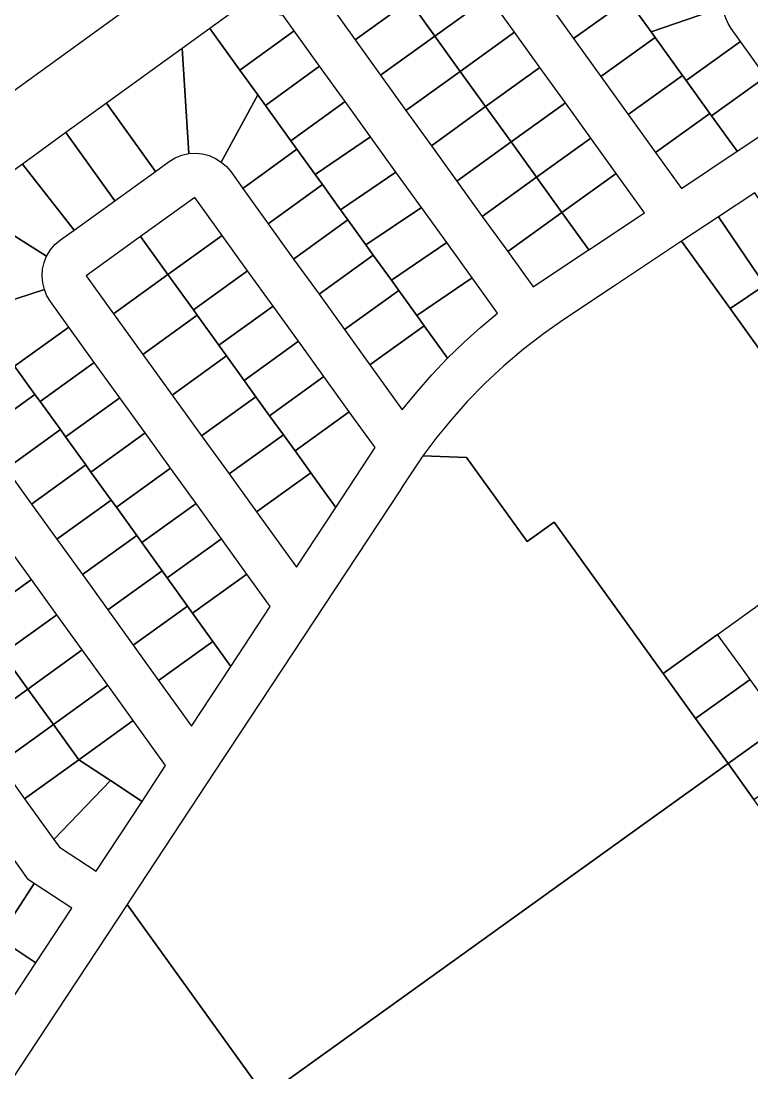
# Model space of a CAD drawing. Header units: metres. Extents: x 1641456 to 1644813, y 5693985 to 5698324.
# Drawn here: x 1644163 to 1644495.6, y 5694951.4 to 5695430 of the extents above; entities that cross this region are included whole.
import ezdxf

# ---------------------------------------------------------------- set-up
doc = ezdxf.new("R2010")
doc.units = ezdxf.units.M

msp = doc.modelspace()

# ---------------------------------------------------------------- linework, layer by layer
for points in [[(1643029.38, 5694582.33), (1643228.55, 5694725.56), (1643336.18, 5694802.96), (1643389.38, 5694841.22), (1643380.63, 5694853.38), (1643291.2, 5694977.75), (1643404.73, 5695059.4), (1643491.91, 5694938.17), (1643500.97, 5694925.59), (1643500.97, 5694925.59), (1643517.62, 5694937.55), (1643593.8, 5694988.05), (1643662.2, 5695037.1), (1643827.02, 5695155.31), (1643825.24, 5695157.78), (1643907.79, 5695216.98), (1643910.57, 5695218.98), (1643928.1, 5695238.43), (1643937.97, 5695245.56), (1643961.98, 5695256), (1644153.25, 5695393.71), (1644482.21, 5695631.95)], [(1643029.38, 5694582.33), (1643228.55, 5694725.56), (1643336.18, 5694802.96), (1643389.38, 5694841.22), (1643380.63, 5694853.38), (1643291.2, 5694977.75), (1643404.73, 5695059.4), (1643491.91, 5694938.17), (1643500.97, 5694925.59), (1643500.97, 5694925.59), (1643517.62, 5694937.55), (1643593.8, 5694988.05), (1643662.2, 5695037.1), (1643827.02, 5695155.31), (1643825.24, 5695157.78), (1643907.79, 5695216.98), (1643910.57, 5695218.98), (1643928.1, 5695238.43), (1643937.97, 5695245.56), (1643961.98, 5695256), (1644153.25, 5695393.71), (1644482.21, 5695631.95)], [(1643029.38, 5694582.33), (1643228.55, 5694725.56), (1643336.18, 5694802.96), (1643389.38, 5694841.22), (1643380.63, 5694853.38), (1643291.2, 5694977.75), (1643404.73, 5695059.4), (1643491.91, 5694938.17), (1643500.97, 5694925.59), (1643500.97, 5694925.59), (1643517.62, 5694937.55), (1643593.8, 5694988.05), (1643662.2, 5695037.1), (1643827.02, 5695155.31), (1643825.24, 5695157.78), (1643907.79, 5695216.98), (1643910.57, 5695218.98), (1643928.1, 5695238.43), (1643937.97, 5695245.56), (1643961.98, 5695256), (1644153.25, 5695393.71), (1644482.21, 5695631.95)], [(1643029.38, 5694582.33), (1643228.55, 5694725.56), (1643336.18, 5694802.96), (1643389.38, 5694841.22), (1643380.63, 5694853.38), (1643291.2, 5694977.75), (1643404.73, 5695059.4), (1643491.91, 5694938.17), (1643500.97, 5694925.59), (1643500.97, 5694925.59), (1643517.62, 5694937.55), (1643593.8, 5694988.05), (1643662.2, 5695037.1), (1643827.02, 5695155.31), (1643825.24, 5695157.78), (1643907.79, 5695216.98), (1643910.57, 5695218.98), (1643928.1, 5695238.43), (1643937.97, 5695245.56), (1643961.98, 5695256), (1644153.25, 5695393.71), (1644482.21, 5695631.95)], [(1643029.38, 5694582.33), (1643228.55, 5694725.56), (1643336.18, 5694802.96), (1643389.38, 5694841.22), (1643380.63, 5694853.38), (1643291.2, 5694977.75), (1643404.73, 5695059.4), (1643491.91, 5694938.17), (1643500.97, 5694925.59), (1643500.97, 5694925.59), (1643517.62, 5694937.55), (1643593.8, 5694988.05), (1643662.2, 5695037.1), (1643827.02, 5695155.31), (1643825.24, 5695157.78), (1643907.79, 5695216.98), (1643910.57, 5695218.98), (1643928.1, 5695238.43), (1643937.97, 5695245.56), (1643961.98, 5695256), (1644153.25, 5695393.71), (1644482.21, 5695631.95)], [(1643029.38, 5694582.33), (1643228.55, 5694725.56), (1643336.18, 5694802.96), (1643389.38, 5694841.22), (1643380.63, 5694853.38), (1643291.2, 5694977.75), (1643404.73, 5695059.4), (1643491.91, 5694938.17), (1643500.97, 5694925.59), (1643500.97, 5694925.59), (1643517.62, 5694937.55), (1643593.8, 5694988.05), (1643662.2, 5695037.1), (1643827.02, 5695155.31), (1643825.24, 5695157.78), (1643907.79, 5695216.98), (1643910.57, 5695218.98), (1643928.1, 5695238.43), (1643937.97, 5695245.56), (1643961.98, 5695256), (1644153.25, 5695393.71), (1644482.21, 5695631.95)], [(1643029.38, 5694582.33), (1643228.55, 5694725.56), (1643336.18, 5694802.96), (1643389.38, 5694841.22), (1643380.63, 5694853.38), (1643291.2, 5694977.75), (1643404.73, 5695059.4), (1643491.91, 5694938.17), (1643500.97, 5694925.59), (1643500.97, 5694925.59), (1643517.62, 5694937.55), (1643593.8, 5694988.05), (1643662.2, 5695037.1), (1643827.02, 5695155.31), (1643825.24, 5695157.78), (1643907.79, 5695216.98), (1643910.57, 5695218.98), (1643928.1, 5695238.43), (1643937.97, 5695245.56), (1643961.98, 5695256), (1644153.25, 5695393.71), (1644482.21, 5695631.95)], [(1643029.38, 5694582.33), (1643228.55, 5694725.56), (1643336.18, 5694802.96), (1643389.38, 5694841.22), (1643380.63, 5694853.38), (1643291.2, 5694977.75), (1643404.73, 5695059.4), (1643491.91, 5694938.17), (1643500.97, 5694925.59), (1643500.97, 5694925.59), (1643517.62, 5694937.55), (1643593.8, 5694988.05), (1643662.2, 5695037.1), (1643827.02, 5695155.31), (1643825.24, 5695157.78), (1643907.79, 5695216.98), (1643910.57, 5695218.98), (1643928.1, 5695238.43), (1643937.97, 5695245.56), (1643961.98, 5695256), (1644153.25, 5695393.71), (1644482.21, 5695631.95)], [(1643029.38, 5694582.33), (1643228.55, 5694725.56), (1643336.18, 5694802.96), (1643389.38, 5694841.22), (1643380.63, 5694853.38), (1643291.2, 5694977.75), (1643404.73, 5695059.4), (1643491.91, 5694938.17), (1643500.97, 5694925.59), (1643500.97, 5694925.59), (1643517.62, 5694937.55), (1643593.8, 5694988.05), (1643662.2, 5695037.1), (1643827.02, 5695155.31), (1643825.24, 5695157.78), (1643907.79, 5695216.98), (1643910.57, 5695218.98), (1643928.1, 5695238.43), (1643937.97, 5695245.56), (1643961.98, 5695256), (1644153.25, 5695393.71), (1644482.21, 5695631.95)], [(1643029.38, 5694582.33), (1643228.55, 5694725.56), (1643336.18, 5694802.96), (1643389.38, 5694841.22), (1643380.63, 5694853.38), (1643291.2, 5694977.75), (1643404.73, 5695059.4), (1643491.91, 5694938.17), (1643500.97, 5694925.59), (1643500.97, 5694925.59), (1643517.62, 5694937.55), (1643593.8, 5694988.05), (1643662.2, 5695037.1), (1643827.02, 5695155.31), (1643825.24, 5695157.78), (1643907.79, 5695216.98), (1643910.57, 5695218.98), (1643928.1, 5695238.43), (1643937.97, 5695245.56), (1643961.98, 5695256), (1644153.25, 5695393.71), (1644482.21, 5695631.95)], [(1643029.38, 5694582.33), (1643228.55, 5694725.56), (1643336.18, 5694802.96), (1643389.38, 5694841.22), (1643380.63, 5694853.38), (1643291.2, 5694977.75), (1643404.73, 5695059.4), (1643491.91, 5694938.17), (1643500.97, 5694925.59), (1643500.97, 5694925.59), (1643517.62, 5694937.55), (1643593.8, 5694988.05), (1643662.2, 5695037.1), (1643827.02, 5695155.31), (1643825.24, 5695157.78), (1643907.79, 5695216.98), (1643910.57, 5695218.98), (1643928.1, 5695238.43), (1643937.97, 5695245.56), (1643961.98, 5695256), (1644153.25, 5695393.71), (1644482.21, 5695631.95)], [(1643029.38, 5694582.33), (1643228.55, 5694725.56), (1643336.18, 5694802.96), (1643389.38, 5694841.22), (1643380.63, 5694853.38), (1643291.2, 5694977.75), (1643404.73, 5695059.4), (1643491.91, 5694938.17), (1643500.97, 5694925.59), (1643500.97, 5694925.59), (1643517.62, 5694937.55), (1643593.8, 5694988.05), (1643662.2, 5695037.1), (1643827.02, 5695155.31), (1643825.24, 5695157.78), (1643907.79, 5695216.98), (1643910.57, 5695218.98), (1643928.1, 5695238.43), (1643937.97, 5695245.56), (1643961.98, 5695256), (1644153.25, 5695393.71), (1644482.21, 5695631.95)], [(1643029.38, 5694582.33), (1643228.55, 5694725.56), (1643336.18, 5694802.96), (1643389.38, 5694841.22), (1643380.63, 5694853.38), (1643291.2, 5694977.75), (1643404.73, 5695059.4), (1643491.91, 5694938.17), (1643500.97, 5694925.59), (1643500.97, 5694925.59), (1643517.62, 5694937.55), (1643593.8, 5694988.05), (1643662.2, 5695037.1), (1643827.02, 5695155.31), (1643825.24, 5695157.78), (1643907.79, 5695216.98), (1643910.57, 5695218.98), (1643928.1, 5695238.43), (1643937.97, 5695245.56), (1643961.98, 5695256), (1644153.25, 5695393.71), (1644482.21, 5695631.95)], [(1643029.38, 5694582.33), (1643228.55, 5694725.56), (1643336.18, 5694802.96), (1643389.38, 5694841.22), (1643380.63, 5694853.38), (1643291.2, 5694977.75), (1643404.73, 5695059.4), (1643491.91, 5694938.17), (1643500.97, 5694925.59), (1643500.97, 5694925.59), (1643517.62, 5694937.55), (1643593.8, 5694988.05), (1643662.2, 5695037.1), (1643827.02, 5695155.31), (1643825.24, 5695157.78), (1643907.79, 5695216.98), (1643910.57, 5695218.98), (1643928.1, 5695238.43), (1643937.97, 5695245.56), (1643961.98, 5695256), (1644153.25, 5695393.71), (1644482.21, 5695631.95)], [(1643029.38, 5694582.33), (1643228.55, 5694725.56), (1643336.18, 5694802.96), (1643389.38, 5694841.22), (1643380.63, 5694853.38), (1643291.2, 5694977.75), (1643404.73, 5695059.4), (1643491.91, 5694938.17), (1643500.97, 5694925.59), (1643500.97, 5694925.59), (1643517.62, 5694937.55), (1643593.8, 5694988.05), (1643662.2, 5695037.1), (1643827.02, 5695155.31), (1643825.24, 5695157.78), (1643907.79, 5695216.98), (1643910.57, 5695218.98), (1643928.1, 5695238.43), (1643937.97, 5695245.56), (1643961.98, 5695256), (1644153.25, 5695393.71), (1644482.21, 5695631.95)], [(1643029.38, 5694582.33), (1643228.55, 5694725.56), (1643336.18, 5694802.96), (1643389.38, 5694841.22), (1643380.63, 5694853.38), (1643291.2, 5694977.75), (1643404.73, 5695059.4), (1643491.91, 5694938.17), (1643500.97, 5694925.59), (1643500.97, 5694925.59), (1643517.62, 5694937.55), (1643593.8, 5694988.05), (1643662.2, 5695037.1), (1643827.02, 5695155.31), (1643825.24, 5695157.78), (1643907.79, 5695216.98), (1643910.57, 5695218.98), (1643928.1, 5695238.43), (1643937.97, 5695245.56), (1643961.98, 5695256), (1644153.25, 5695393.71), (1644482.21, 5695631.95)], [(1643029.38, 5694582.33), (1643228.55, 5694725.56), (1643336.18, 5694802.96), (1643389.38, 5694841.22), (1643380.63, 5694853.38), (1643291.2, 5694977.75), (1643404.73, 5695059.4), (1643491.91, 5694938.17), (1643500.97, 5694925.59), (1643500.97, 5694925.59), (1643517.62, 5694937.55), (1643593.8, 5694988.05), (1643662.2, 5695037.1), (1643827.02, 5695155.31), (1643825.24, 5695157.78), (1643907.79, 5695216.98), (1643910.57, 5695218.98), (1643928.1, 5695238.43), (1643937.97, 5695245.56), (1643961.98, 5695256), (1644153.25, 5695393.71), (1644482.21, 5695631.95)], [(1643029.38, 5694582.33), (1643228.55, 5694725.56), (1643336.18, 5694802.96), (1643389.38, 5694841.22), (1643380.63, 5694853.38), (1643291.2, 5694977.75), (1643404.73, 5695059.4), (1643491.91, 5694938.17), (1643500.97, 5694925.59), (1643500.97, 5694925.59), (1643517.62, 5694937.55), (1643593.8, 5694988.05), (1643662.2, 5695037.1), (1643827.02, 5695155.31), (1643825.24, 5695157.78), (1643907.79, 5695216.98), (1643910.57, 5695218.98), (1643928.1, 5695238.43), (1643937.97, 5695245.56), (1643961.98, 5695256), (1644153.25, 5695393.71), (1644482.21, 5695631.95)], [(1643029.38, 5694582.33), (1643228.55, 5694725.56), (1643336.18, 5694802.96), (1643389.38, 5694841.22), (1643380.63, 5694853.38), (1643291.2, 5694977.75), (1643404.73, 5695059.4), (1643491.91, 5694938.17), (1643500.97, 5694925.59), (1643500.97, 5694925.59), (1643517.62, 5694937.55), (1643593.8, 5694988.05), (1643662.2, 5695037.1), (1643827.02, 5695155.31), (1643825.24, 5695157.78), (1643907.79, 5695216.98), (1643910.57, 5695218.98), (1643928.1, 5695238.43), (1643937.97, 5695245.56), (1643961.98, 5695256), (1644153.25, 5695393.71), (1644482.21, 5695631.95)], [(1643029.38, 5694582.33), (1643228.55, 5694725.56), (1643336.18, 5694802.96), (1643389.38, 5694841.22), (1643380.63, 5694853.38), (1643291.2, 5694977.75), (1643404.73, 5695059.4), (1643491.91, 5694938.17), (1643500.97, 5694925.59), (1643500.97, 5694925.59), (1643517.62, 5694937.55), (1643593.8, 5694988.05), (1643662.2, 5695037.1), (1643827.02, 5695155.31), (1643825.24, 5695157.78), (1643907.79, 5695216.98), (1643910.57, 5695218.98), (1643928.1, 5695238.43), (1643937.97, 5695245.56), (1643961.98, 5695256), (1644153.25, 5695393.71), (1644482.21, 5695631.95)], [(1643029.38, 5694582.33), (1643228.55, 5694725.56), (1643336.18, 5694802.96), (1643389.38, 5694841.22), (1643380.63, 5694853.38), (1643291.2, 5694977.75), (1643404.73, 5695059.4), (1643491.91, 5694938.17), (1643500.97, 5694925.59), (1643500.97, 5694925.59), (1643517.62, 5694937.55), (1643593.8, 5694988.05), (1643662.2, 5695037.1), (1643827.02, 5695155.31), (1643825.24, 5695157.78), (1643907.79, 5695216.98), (1643910.57, 5695218.98), (1643928.1, 5695238.43), (1643937.97, 5695245.56), (1643961.98, 5695256), (1644153.25, 5695393.71), (1644482.21, 5695631.95)], [(1643029.38, 5694582.33), (1643228.55, 5694725.56), (1643336.18, 5694802.96), (1643389.38, 5694841.22), (1643380.63, 5694853.38), (1643291.2, 5694977.75), (1643404.73, 5695059.4), (1643491.91, 5694938.17), (1643500.97, 5694925.59), (1643500.97, 5694925.59), (1643517.62, 5694937.55), (1643593.8, 5694988.05), (1643662.2, 5695037.1), (1643827.02, 5695155.31), (1643825.24, 5695157.78), (1643907.79, 5695216.98), (1643910.57, 5695218.98), (1643928.1, 5695238.43), (1643937.97, 5695245.56), (1643961.98, 5695256), (1644153.25, 5695393.71), (1644482.21, 5695631.95)], [(1643029.38, 5694582.33), (1643228.55, 5694725.56), (1643336.18, 5694802.96), (1643389.38, 5694841.22), (1643380.63, 5694853.38), (1643291.2, 5694977.75), (1643404.73, 5695059.4), (1643491.91, 5694938.17), (1643500.97, 5694925.59), (1643500.97, 5694925.59), (1643517.62, 5694937.55), (1643593.8, 5694988.05), (1643662.2, 5695037.1), (1643827.02, 5695155.31), (1643825.24, 5695157.78), (1643907.79, 5695216.98), (1643910.57, 5695218.98), (1643928.1, 5695238.43), (1643937.97, 5695245.56), (1643961.98, 5695256), (1644153.25, 5695393.71), (1644482.21, 5695631.95)], [(1643029.38, 5694582.33), (1643228.55, 5694725.56), (1643336.18, 5694802.96), (1643389.38, 5694841.22), (1643380.63, 5694853.38), (1643291.2, 5694977.75), (1643404.73, 5695059.4), (1643491.91, 5694938.17), (1643500.97, 5694925.59), (1643500.97, 5694925.59), (1643517.62, 5694937.55), (1643593.8, 5694988.05), (1643662.2, 5695037.1), (1643827.02, 5695155.31), (1643825.24, 5695157.78), (1643907.79, 5695216.98), (1643910.57, 5695218.98), (1643928.1, 5695238.43), (1643937.97, 5695245.56), (1643961.98, 5695256), (1644153.25, 5695393.71), (1644482.21, 5695631.95)], [(1643029.38, 5694582.33), (1643228.55, 5694725.56), (1643336.18, 5694802.96), (1643389.38, 5694841.22), (1643380.63, 5694853.38), (1643291.2, 5694977.75), (1643404.73, 5695059.4), (1643491.91, 5694938.17), (1643500.97, 5694925.59), (1643500.97, 5694925.59), (1643517.62, 5694937.55), (1643593.8, 5694988.05), (1643662.2, 5695037.1), (1643827.02, 5695155.31), (1643825.24, 5695157.78), (1643907.79, 5695216.98), (1643910.57, 5695218.98), (1643928.1, 5695238.43), (1643937.97, 5695245.56), (1643961.98, 5695256), (1644153.25, 5695393.71), (1644482.21, 5695631.95)], [(1643029.38, 5694582.33), (1643228.55, 5694725.56), (1643336.18, 5694802.96), (1643389.38, 5694841.22), (1643380.63, 5694853.38), (1643291.2, 5694977.75), (1643404.73, 5695059.4), (1643491.91, 5694938.17), (1643500.97, 5694925.59), (1643500.97, 5694925.59), (1643517.62, 5694937.55), (1643593.8, 5694988.05), (1643662.2, 5695037.1), (1643827.02, 5695155.31), (1643825.24, 5695157.78), (1643907.79, 5695216.98), (1643910.57, 5695218.98), (1643928.1, 5695238.43), (1643937.97, 5695245.56), (1643961.98, 5695256), (1644153.25, 5695393.71), (1644482.21, 5695631.95)], [(1643029.38, 5694582.33), (1643228.55, 5694725.56), (1643336.18, 5694802.96), (1643389.38, 5694841.22), (1643380.63, 5694853.38), (1643291.2, 5694977.75), (1643404.73, 5695059.4), (1643491.91, 5694938.17), (1643500.97, 5694925.59), (1643500.97, 5694925.59), (1643517.62, 5694937.55), (1643593.8, 5694988.05), (1643662.2, 5695037.1), (1643827.02, 5695155.31), (1643825.24, 5695157.78), (1643907.79, 5695216.98), (1643910.57, 5695218.98), (1643928.1, 5695238.43), (1643937.97, 5695245.56), (1643961.98, 5695256), (1644153.25, 5695393.71), (1644482.21, 5695631.95)], [(1643029.38, 5694582.33), (1643228.55, 5694725.56), (1643336.18, 5694802.96), (1643389.38, 5694841.22), (1643380.63, 5694853.38), (1643291.2, 5694977.75), (1643404.73, 5695059.4), (1643491.91, 5694938.17), (1643500.97, 5694925.59), (1643500.97, 5694925.59), (1643517.62, 5694937.55), (1643593.8, 5694988.05), (1643662.2, 5695037.1), (1643827.02, 5695155.31), (1643825.24, 5695157.78), (1643907.79, 5695216.98), (1643910.57, 5695218.98), (1643928.1, 5695238.43), (1643937.97, 5695245.56), (1643961.98, 5695256), (1644153.25, 5695393.71), (1644482.21, 5695631.95)], [(1643029.38, 5694582.33), (1643228.55, 5694725.56), (1643336.18, 5694802.96), (1643389.38, 5694841.22), (1643380.63, 5694853.38), (1643291.2, 5694977.75), (1643404.73, 5695059.4), (1643491.91, 5694938.17), (1643500.97, 5694925.59), (1643500.97, 5694925.59), (1643517.62, 5694937.55), (1643593.8, 5694988.05), (1643662.2, 5695037.1), (1643827.02, 5695155.31), (1643825.24, 5695157.78), (1643907.79, 5695216.98), (1643910.57, 5695218.98), (1643928.1, 5695238.43), (1643937.97, 5695245.56), (1643961.98, 5695256), (1644153.25, 5695393.71), (1644482.21, 5695631.95)], [(1643029.38, 5694582.33), (1643228.55, 5694725.56), (1643336.18, 5694802.96), (1643389.38, 5694841.22), (1643380.63, 5694853.38), (1643291.2, 5694977.75), (1643404.73, 5695059.4), (1643491.91, 5694938.17), (1643500.97, 5694925.59), (1643500.97, 5694925.59), (1643517.62, 5694937.55), (1643593.8, 5694988.05), (1643662.2, 5695037.1), (1643827.02, 5695155.31), (1643825.24, 5695157.78), (1643907.79, 5695216.98), (1643910.57, 5695218.98), (1643928.1, 5695238.43), (1643937.97, 5695245.56), (1643961.98, 5695256), (1644153.25, 5695393.71), (1644482.21, 5695631.95)], [(1643029.38, 5694582.33), (1643228.55, 5694725.56), (1643336.18, 5694802.96), (1643389.38, 5694841.22), (1643380.63, 5694853.38), (1643291.2, 5694977.75), (1643404.73, 5695059.4), (1643491.91, 5694938.17), (1643500.97, 5694925.59), (1643500.97, 5694925.59), (1643517.62, 5694937.55), (1643593.8, 5694988.05), (1643662.2, 5695037.1), (1643827.02, 5695155.31), (1643825.24, 5695157.78), (1643907.79, 5695216.98), (1643910.57, 5695218.98), (1643928.1, 5695238.43), (1643937.97, 5695245.56), (1643961.98, 5695256), (1644153.25, 5695393.71), (1644482.21, 5695631.95)], [(1643029.38, 5694582.33), (1643228.55, 5694725.56), (1643336.18, 5694802.96), (1643389.38, 5694841.22), (1643380.63, 5694853.38), (1643291.2, 5694977.75), (1643404.73, 5695059.4), (1643491.91, 5694938.17), (1643500.97, 5694925.59), (1643500.97, 5694925.59), (1643517.62, 5694937.55), (1643593.8, 5694988.05), (1643662.2, 5695037.1), (1643827.02, 5695155.31), (1643825.24, 5695157.78), (1643907.79, 5695216.98), (1643910.57, 5695218.98), (1643928.1, 5695238.43), (1643937.97, 5695245.56), (1643961.98, 5695256), (1644153.25, 5695393.71), (1644482.21, 5695631.95)], [(1643029.38, 5694582.33), (1643228.55, 5694725.56), (1643336.18, 5694802.96), (1643389.38, 5694841.22), (1643380.63, 5694853.38), (1643291.2, 5694977.75), (1643404.73, 5695059.4), (1643491.91, 5694938.17), (1643500.97, 5694925.59), (1643500.97, 5694925.59), (1643517.62, 5694937.55), (1643593.8, 5694988.05), (1643662.2, 5695037.1), (1643827.02, 5695155.31), (1643825.24, 5695157.78), (1643907.79, 5695216.98), (1643910.57, 5695218.98), (1643928.1, 5695238.43), (1643937.97, 5695245.56), (1643961.98, 5695256), (1644153.25, 5695393.71), (1644482.21, 5695631.95)], [(1643029.38, 5694582.33), (1643228.55, 5694725.56), (1643336.18, 5694802.96), (1643389.38, 5694841.22), (1643380.63, 5694853.38), (1643291.2, 5694977.75), (1643404.73, 5695059.4), (1643491.91, 5694938.17), (1643500.97, 5694925.59), (1643500.97, 5694925.59), (1643517.62, 5694937.55), (1643593.8, 5694988.05), (1643662.2, 5695037.1), (1643827.02, 5695155.31), (1643825.24, 5695157.78), (1643907.79, 5695216.98), (1643910.57, 5695218.98), (1643928.1, 5695238.43), (1643937.97, 5695245.56), (1643961.98, 5695256), (1644153.25, 5695393.71), (1644482.21, 5695631.95)], [(1643029.38, 5694582.33), (1643228.55, 5694725.56), (1643336.18, 5694802.96), (1643389.38, 5694841.22), (1643380.63, 5694853.38), (1643291.2, 5694977.75), (1643404.73, 5695059.4), (1643491.91, 5694938.17), (1643500.97, 5694925.59), (1643500.97, 5694925.59), (1643517.62, 5694937.55), (1643593.8, 5694988.05), (1643662.2, 5695037.1), (1643827.02, 5695155.31), (1643825.24, 5695157.78), (1643907.79, 5695216.98), (1643910.57, 5695218.98), (1643928.1, 5695238.43), (1643937.97, 5695245.56), (1643961.98, 5695256), (1644153.25, 5695393.71), (1644482.21, 5695631.95)], [(1643029.38, 5694582.33), (1643228.55, 5694725.56), (1643336.18, 5694802.96), (1643389.38, 5694841.22), (1643380.63, 5694853.38), (1643291.2, 5694977.75), (1643404.73, 5695059.4), (1643491.91, 5694938.17), (1643500.97, 5694925.59), (1643500.97, 5694925.59), (1643517.62, 5694937.55), (1643593.8, 5694988.05), (1643662.2, 5695037.1), (1643827.02, 5695155.31), (1643825.24, 5695157.78), (1643907.79, 5695216.98), (1643910.57, 5695218.98), (1643928.1, 5695238.43), (1643937.97, 5695245.56), (1643961.98, 5695256), (1644153.25, 5695393.71), (1644482.21, 5695631.95)], [(1643029.38, 5694582.33), (1643228.55, 5694725.56), (1643336.18, 5694802.96), (1643389.38, 5694841.22), (1643380.63, 5694853.38), (1643291.2, 5694977.75), (1643404.73, 5695059.4), (1643491.91, 5694938.17), (1643500.97, 5694925.59), (1643500.97, 5694925.59), (1643517.62, 5694937.55), (1643593.8, 5694988.05), (1643662.2, 5695037.1), (1643827.02, 5695155.31), (1643825.24, 5695157.78), (1643907.79, 5695216.98), (1643910.57, 5695218.98), (1643928.1, 5695238.43), (1643937.97, 5695245.56), (1643961.98, 5695256), (1644153.25, 5695393.71), (1644482.21, 5695631.95)], [(1643029.38, 5694582.33), (1643228.55, 5694725.56), (1643336.18, 5694802.96), (1643389.38, 5694841.22), (1643380.63, 5694853.38), (1643291.2, 5694977.75), (1643404.73, 5695059.4), (1643491.91, 5694938.17), (1643500.97, 5694925.59), (1643500.97, 5694925.59), (1643517.62, 5694937.55), (1643593.8, 5694988.05), (1643662.2, 5695037.1), (1643827.02, 5695155.31), (1643825.24, 5695157.78), (1643907.79, 5695216.98), (1643910.57, 5695218.98), (1643928.1, 5695238.43), (1643937.97, 5695245.56), (1643961.98, 5695256), (1644153.25, 5695393.71), (1644482.21, 5695631.95)], [(1643029.38, 5694582.33), (1643228.55, 5694725.56), (1643336.18, 5694802.96), (1643389.38, 5694841.22), (1643380.63, 5694853.38), (1643291.2, 5694977.75), (1643404.73, 5695059.4), (1643491.91, 5694938.17), (1643500.97, 5694925.59), (1643500.97, 5694925.59), (1643517.62, 5694937.55), (1643593.8, 5694988.05), (1643662.2, 5695037.1), (1643827.02, 5695155.31), (1643825.24, 5695157.78), (1643907.79, 5695216.98), (1643910.57, 5695218.98), (1643928.1, 5695238.43), (1643937.97, 5695245.56), (1643961.98, 5695256), (1644153.25, 5695393.71), (1644482.21, 5695631.95)], [(1643029.38, 5694582.33), (1643228.55, 5694725.56), (1643336.18, 5694802.96), (1643389.38, 5694841.22), (1643380.63, 5694853.38), (1643291.2, 5694977.75), (1643404.73, 5695059.4), (1643491.91, 5694938.17), (1643500.97, 5694925.59), (1643500.97, 5694925.59), (1643517.62, 5694937.55), (1643593.8, 5694988.05), (1643662.2, 5695037.1), (1643827.02, 5695155.31), (1643825.24, 5695157.78), (1643907.79, 5695216.98), (1643910.57, 5695218.98), (1643928.1, 5695238.43), (1643937.97, 5695245.56), (1643961.98, 5695256), (1644153.25, 5695393.71), (1644482.21, 5695631.95)], [(1643029.38, 5694582.33), (1643228.55, 5694725.56), (1643336.18, 5694802.96), (1643389.38, 5694841.22), (1643380.63, 5694853.38), (1643291.2, 5694977.75), (1643404.73, 5695059.4), (1643491.91, 5694938.17), (1643500.97, 5694925.59), (1643500.97, 5694925.59), (1643517.62, 5694937.55), (1643593.8, 5694988.05), (1643662.2, 5695037.1), (1643827.02, 5695155.31), (1643825.24, 5695157.78), (1643907.79, 5695216.98), (1643910.57, 5695218.98), (1643928.1, 5695238.43), (1643937.97, 5695245.56), (1643961.98, 5695256), (1644153.25, 5695393.71), (1644482.21, 5695631.95)], [(1643029.38, 5694582.33), (1643228.55, 5694725.56), (1643336.18, 5694802.96), (1643389.38, 5694841.22), (1643380.63, 5694853.38), (1643291.2, 5694977.75), (1643404.73, 5695059.4), (1643491.91, 5694938.17), (1643500.97, 5694925.59), (1643500.97, 5694925.59), (1643517.62, 5694937.55), (1643593.8, 5694988.05), (1643662.2, 5695037.1), (1643827.02, 5695155.31), (1643825.24, 5695157.78), (1643907.79, 5695216.98), (1643910.57, 5695218.98), (1643928.1, 5695238.43), (1643937.97, 5695245.56), (1643961.98, 5695256), (1644153.25, 5695393.71), (1644482.21, 5695631.95)], [(1643029.38, 5694582.33), (1643228.55, 5694725.56), (1643336.18, 5694802.96), (1643389.38, 5694841.22), (1643380.63, 5694853.38), (1643291.2, 5694977.75), (1643404.73, 5695059.4), (1643491.91, 5694938.17), (1643500.97, 5694925.59), (1643500.97, 5694925.59), (1643517.62, 5694937.55), (1643593.8, 5694988.05), (1643662.2, 5695037.1), (1643827.02, 5695155.31), (1643825.24, 5695157.78), (1643907.79, 5695216.98), (1643910.57, 5695218.98), (1643928.1, 5695238.43), (1643937.97, 5695245.56), (1643961.98, 5695256), (1644153.25, 5695393.71), (1644482.21, 5695631.95)], [(1643029.38, 5694582.33), (1643228.55, 5694725.56), (1643336.18, 5694802.96), (1643389.38, 5694841.22), (1643380.63, 5694853.38), (1643291.2, 5694977.75), (1643404.73, 5695059.4), (1643491.91, 5694938.17), (1643500.97, 5694925.59), (1643500.97, 5694925.59), (1643517.62, 5694937.55), (1643593.8, 5694988.05), (1643662.2, 5695037.1), (1643827.02, 5695155.31), (1643825.24, 5695157.78), (1643907.79, 5695216.98), (1643910.57, 5695218.98), (1643928.1, 5695238.43), (1643937.97, 5695245.56), (1643961.98, 5695256), (1644153.25, 5695393.71), (1644482.21, 5695631.95)], [(1643029.38, 5694582.33), (1643228.55, 5694725.56), (1643336.18, 5694802.96), (1643389.38, 5694841.22), (1643380.63, 5694853.38), (1643291.2, 5694977.75), (1643404.73, 5695059.4), (1643491.91, 5694938.17), (1643500.97, 5694925.59), (1643500.97, 5694925.59), (1643517.62, 5694937.55), (1643593.8, 5694988.05), (1643662.2, 5695037.1), (1643827.02, 5695155.31), (1643825.24, 5695157.78), (1643907.79, 5695216.98), (1643910.57, 5695218.98), (1643928.1, 5695238.43), (1643937.97, 5695245.56), (1643961.98, 5695256), (1644153.25, 5695393.71), (1644482.21, 5695631.95)], [(1643029.38, 5694582.33), (1643228.55, 5694725.56), (1643336.18, 5694802.96), (1643389.38, 5694841.22), (1643380.63, 5694853.38), (1643291.2, 5694977.75), (1643404.73, 5695059.4), (1643491.91, 5694938.17), (1643500.97, 5694925.59), (1643500.97, 5694925.59), (1643517.62, 5694937.55), (1643593.8, 5694988.05), (1643662.2, 5695037.1), (1643827.02, 5695155.31), (1643825.24, 5695157.78), (1643907.79, 5695216.98), (1643910.57, 5695218.98), (1643928.1, 5695238.43), (1643937.97, 5695245.56), (1643961.98, 5695256), (1644153.25, 5695393.71), (1644482.21, 5695631.95)], [(1643029.38, 5694582.33), (1643228.55, 5694725.56), (1643336.18, 5694802.96), (1643389.38, 5694841.22), (1643380.63, 5694853.38), (1643291.2, 5694977.75), (1643404.73, 5695059.4), (1643491.91, 5694938.17), (1643500.97, 5694925.59), (1643500.97, 5694925.59), (1643517.62, 5694937.55), (1643593.8, 5694988.05), (1643662.2, 5695037.1), (1643827.02, 5695155.31), (1643825.24, 5695157.78), (1643907.79, 5695216.98), (1643910.57, 5695218.98), (1643928.1, 5695238.43), (1643937.97, 5695245.56), (1643961.98, 5695256), (1644153.25, 5695393.71), (1644482.21, 5695631.95)], [(1643029.38, 5694582.33), (1643228.55, 5694725.56), (1643336.18, 5694802.96), (1643389.38, 5694841.22), (1643380.63, 5694853.38), (1643291.2, 5694977.75), (1643404.73, 5695059.4), (1643491.91, 5694938.17), (1643500.97, 5694925.59), (1643500.97, 5694925.59), (1643517.62, 5694937.55), (1643593.8, 5694988.05), (1643662.2, 5695037.1), (1643827.02, 5695155.31), (1643825.24, 5695157.78), (1643907.79, 5695216.98), (1643910.57, 5695218.98), (1643928.1, 5695238.43), (1643937.97, 5695245.56), (1643961.98, 5695256), (1644153.25, 5695393.71), (1644482.21, 5695631.95)], [(1643029.38, 5694582.33), (1643228.55, 5694725.56), (1643336.18, 5694802.96), (1643389.38, 5694841.22), (1643380.63, 5694853.38), (1643291.2, 5694977.75), (1643404.73, 5695059.4), (1643491.91, 5694938.17), (1643500.97, 5694925.59), (1643500.97, 5694925.59), (1643517.62, 5694937.55), (1643593.8, 5694988.05), (1643662.2, 5695037.1), (1643827.02, 5695155.31), (1643825.24, 5695157.78), (1643907.79, 5695216.98), (1643910.57, 5695218.98), (1643928.1, 5695238.43), (1643937.97, 5695245.56), (1643961.98, 5695256), (1644153.25, 5695393.71), (1644482.21, 5695631.95)], [(1644668.18, 5694948.35), (1644646.17, 5694970.03), (1644643.47, 5694972.7), (1644613.17, 5695002.55), (1644612.07, 5695003.64), (1644601.21, 5695016.46), (1644591.34, 5695028.11), (1644580.48, 5695040.93), (1644568.64, 5695054.92), (1644548.15, 5695079.11), (1644545.12, 5695078.47), (1644542.02, 5695078.32), (1644538.95, 5695078.64), (1644535.95, 5695079.42), (1644508.26, 5695059.53), (1644496.51, 5695075.84), (1644496.51, 5695075.84), (1644484.77, 5695092.14), (1644447.17, 5695065.16), (1644334.87, 5694984.57), (1644274.02, 5694940.9)]]:
    msp.add_lwpolyline(points)
for points in [[(1644486.03, 5695449.95), (1644456.28, 5695467.36), (1644449.27, 5695462.28), (1644431.94, 5695449.75), (1644439.1, 5695439.82), (1644449.75, 5695425.05), (1644482.45, 5695436.35), (1644482.37, 5695439.22), (1644482.7, 5695442.07), (1644483.43, 5695444.85), (1644484.54, 5695447.5), (1644486.03, 5695449.95)], [(1644333.48, 5695447.86), (1644328.14, 5695455.27), (1644303.45, 5695437.48), (1644315.02, 5695421.42), (1644339.71, 5695439.22), (1644333.48, 5695447.86)], [(1644375.98, 5695440.96), (1644373.17, 5695444.86), (1644371.56, 5695447.5), (1644370.38, 5695450.35), (1644369.65, 5695453.36), (1644369.38, 5695456.44), (1644333.48, 5695447.86), (1644339.71, 5695439.22), (1644351.28, 5695423.16), (1644375.98, 5695440.96)], [(1644431.94, 5695449.75), (1644426.64, 5695457.11), (1644401.94, 5695439.31), (1644414.4, 5695422.02), (1644439.1, 5695439.82), (1644431.94, 5695449.75)], [(1644387.56, 5695424.9), (1644375.98, 5695440.96), (1644351.28, 5695423.16), (1644362.85, 5695407.11), (1644387.56, 5695424.9)], [(1644287.3, 5695425.51), (1644282.28, 5695432.48), (1644261.46, 5695435.78), (1644248.88, 5695426.67), (1644262.6, 5695407.65), (1644287.3, 5695425.51)], [(1644351.28, 5695423.16), (1644339.71, 5695439.22), (1644315.02, 5695421.42), (1644326.59, 5695405.36), (1644351.28, 5695423.16)], [(1644449.75, 5695425.05), (1644439.1, 5695439.82), (1644414.4, 5695422.02), (1644426.86, 5695404.73), (1644451.56, 5695422.53), (1644449.75, 5695425.05)], [(1644490.41, 5695420.7), (1644486.14, 5695426.63), (1644484.75, 5695428.86), (1644483.66, 5695431.25), (1644482.89, 5695433.76), (1644482.45, 5695436.35), (1644449.75, 5695425.05), (1644451.56, 5695422.53), (1644464.02, 5695405.24), (1644465.7, 5695402.91), (1644490.41, 5695420.7)], [(1644262.6, 5695407.65), (1644248.88, 5695426.67), (1644236.3, 5695417.57), (1644239.38, 5695369.68), (1644242.5, 5695369.85), (1644245.6, 5695369.54), (1644248.62, 5695368.76), (1644251.48, 5695367.51), (1644254.12, 5695365.84), (1644270.74, 5695396.36), (1644262.6, 5695407.65)], [(1644298.87, 5695409.46), (1644287.3, 5695425.51), (1644262.6, 5695407.65), (1644270.74, 5695396.36), (1644274.18, 5695391.59), (1644298.87, 5695409.46)], [(1644362.85, 5695407.11), (1644351.28, 5695423.16), (1644326.59, 5695405.36), (1644338.16, 5695389.31), (1644362.85, 5695407.11)], [(1644399.13, 5695408.84), (1644387.56, 5695424.9), (1644362.85, 5695407.11), (1644374.42, 5695391.05), (1644399.13, 5695408.84)], [(1644464.02, 5695405.24), (1644451.56, 5695422.53), (1644426.86, 5695404.73), (1644439.32, 5695387.44), (1644464.02, 5695405.24)], [(1644239.38, 5695369.68), (1644236.3, 5695417.57), (1644201.86, 5695392.63), (1644224.16, 5695361.62), (1644230.33, 5695366.07), (1644233.14, 5695367.76), (1644236.18, 5695368.97), (1644239.38, 5695369.68)], [(1644501.98, 5695404.64), (1644490.41, 5695420.7), (1644465.7, 5695402.91), (1644476.49, 5695387.95), (1644477.27, 5695386.85), (1644501.98, 5695404.64)], [(1644310.44, 5695393.4), (1644298.87, 5695409.46), (1644274.18, 5695391.59), (1644285.75, 5695375.54), (1644310.44, 5695393.4)], [(1644374.42, 5695391.05), (1644362.85, 5695407.11), (1644338.16, 5695389.31), (1644349.73, 5695373.25), (1644374.42, 5695391.05)], [(1644410.7, 5695392.79), (1644399.13, 5695408.84), (1644374.42, 5695391.05), (1644385.99, 5695375), (1644410.7, 5695392.79)], [(1644465.7, 5695402.91), (1644464.02, 5695405.24), (1644439.32, 5695387.44), (1644451.78, 5695370.15), (1644476.49, 5695387.95), (1644465.7, 5695402.91)], [(1644488.89, 5695370.73), (1644514.27, 5695387.59), (1644501.98, 5695404.64), (1644477.27, 5695386.85), (1644488.89, 5695370.73)], [(1644224.16, 5695361.62), (1644201.86, 5695392.63), (1644183.36, 5695379.24), (1644205.63, 5695348.27), (1644224.16, 5695361.62)], [(1644274.18, 5695391.59), (1644270.74, 5695396.36), (1644254.12, 5695365.84), (1644256.41, 5695363.83), (1644258.38, 5695361.5), (1644263.9, 5695353.84), (1644288.55, 5695371.66), (1644285.75, 5695375.54), (1644274.18, 5695391.59)], [(1644322.01, 5695377.35), (1644310.44, 5695393.4), (1644285.75, 5695375.54), (1644288.55, 5695371.66), (1644296.79, 5695360.22), (1644322.01, 5695377.35)], [(1644422.27, 5695376.73), (1644410.7, 5695392.79), (1644385.99, 5695375), (1644397.57, 5695358.94), (1644422.27, 5695376.73)], [(1644385.99, 5695375), (1644374.42, 5695391.05), (1644349.73, 5695373.25), (1644361.3, 5695357.2), (1644385.99, 5695375)], [(1644477.27, 5695386.85), (1644476.49, 5695387.95), (1644451.78, 5695370.15), (1644463.51, 5695353.88), (1644488.89, 5695370.73), (1644477.27, 5695386.85)], [(1644205.63, 5695348.27), (1644183.36, 5695379.24), (1644170.3, 5695369.78), (1644163.6, 5695364.96), (1644187.1, 5695334.92), (1644205.63, 5695348.27)], [(1644333.58, 5695361.29), (1644322.01, 5695377.35), (1644296.79, 5695360.22), (1644300.12, 5695355.61), (1644308.37, 5695344.17), (1644333.58, 5695361.29)], [(1644397.57, 5695358.94), (1644385.99, 5695375), (1644361.3, 5695357.2), (1644372.87, 5695341.14), (1644397.57, 5695358.94)], [(1644433.84, 5695360.68), (1644422.27, 5695376.73), (1644397.57, 5695358.94), (1644409.14, 5695342.89), (1644433.84, 5695360.68)], [(1644296.79, 5695360.22), (1644288.55, 5695371.66), (1644263.9, 5695353.84), (1644275.47, 5695337.78), (1644300.12, 5695355.61), (1644296.79, 5695360.22)], [(1644187.1, 5695334.92), (1644163.6, 5695364.96), (1644137.65, 5695346.28), (1644174.63, 5695323.03), (1644176.32, 5695325.85), (1644178.43, 5695328.35), (1644180.93, 5695330.47), (1644187.1, 5695334.92)], [(1644345.15, 5695345.24), (1644333.58, 5695361.29), (1644308.37, 5695344.17), (1644311.7, 5695339.55), (1644319.94, 5695328.12), (1644345.15, 5695345.24)], [(1644409.14, 5695342.89), (1644397.57, 5695358.94), (1644372.87, 5695341.14), (1644384.44, 5695325.09), (1644409.14, 5695342.89)], [(1644421.37, 5695325.91), (1644446.75, 5695342.76), (1644433.84, 5695360.68), (1644409.14, 5695342.89), (1644421.37, 5695325.91)], [(1644308.37, 5695344.17), (1644300.12, 5695355.61), (1644275.47, 5695337.78), (1644287.04, 5695321.73), (1644311.7, 5695339.55), (1644308.37, 5695344.17)], [(1644254.53, 5695332.46), (1644242.07, 5695349.76), (1644217.37, 5695331.95), (1644229.83, 5695314.66), (1644254.53, 5695332.46)], [(1644517.81, 5695320.94), (1644496.85, 5695351.9), (1644480.36, 5695340.95), (1644501.42, 5695309.84), (1644512.73, 5695317.5), (1644517.81, 5695320.94)], [(1644174.63, 5695323.03), (1644137.65, 5695346.28), (1644117.64, 5695331.87), (1644134.62, 5695308.31), (1644142.27, 5695297.69), (1644173.58, 5695307.85), (1644172.83, 5695310.88), (1644172.57, 5695313.98), (1644172.78, 5695317.1), (1644173.48, 5695320.14), (1644174.63, 5695323.03)], [(1644356.72, 5695329.18), (1644345.15, 5695345.24), (1644319.94, 5695328.12), (1644323.27, 5695323.5), (1644331.52, 5695312.07), (1644356.72, 5695329.18)], [(1644421.37, 5695325.91), (1644409.14, 5695342.89), (1644384.44, 5695325.09), (1644396.01, 5695309.03), (1644398.92, 5695310.99), (1644421.12, 5695325.74), (1644421.37, 5695325.91)], [(1644501.42, 5695309.84), (1644480.36, 5695340.95), (1644463.62, 5695329.84), (1644485.65, 5695299.17), (1644501.42, 5695309.84)], [(1644319.94, 5695328.12), (1644311.7, 5695339.55), (1644287.04, 5695321.73), (1644298.61, 5695305.67), (1644323.27, 5695323.5), (1644319.94, 5695328.12)], [(1644229.83, 5695314.66), (1644217.37, 5695331.95), (1644192.67, 5695314.15), (1644205.13, 5695296.86), (1644229.83, 5695314.66)], [(1644266.1, 5695316.41), (1644254.53, 5695332.46), (1644229.83, 5695314.66), (1644241.4, 5695298.61), (1644266.1, 5695316.41)], [(1644368.29, 5695313.13), (1644356.72, 5695329.18), (1644331.52, 5695312.07), (1644334.85, 5695307.45), (1644343.09, 5695296.01), (1644368.29, 5695313.13)], [(1644485.65, 5695299.17), (1644463.62, 5695329.84), (1644433.13, 5695309.59), (1644410.05, 5695294.26), (1644400.68, 5695287.72), (1644391.63, 5695280.75), (1644382.73, 5695273.2), (1644374.2, 5695265.24), (1644366.05, 5695256.88), (1644358.98, 5695248.92), (1644352.25, 5695240.66), (1644345.89, 5695232.12), (1644365.65, 5695231.46), (1644393.24, 5695193.16), (1644405.56, 5695202.05), (1644455.22, 5695133.15), (1644479.96, 5695150.91), (1644553.96, 5695204.07), (1644541.52, 5695221.39), (1644529.98, 5695237.46), (1644518.43, 5695253.53), (1644500.22, 5695278.88), (1644485.65, 5695299.17)], [(1644331.52, 5695312.07), (1644323.27, 5695323.5), (1644298.61, 5695305.67), (1644310.18, 5695289.62), (1644334.85, 5695307.45), (1644331.52, 5695312.07)], [(1644277.67, 5695300.35), (1644266.1, 5695316.41), (1644241.4, 5695298.61), (1644243.18, 5695296.14), (1644252.97, 5695282.55), (1644277.67, 5695300.35)], [(1644535.02, 5695298.97), (1644512.73, 5695317.5), (1644501.42, 5695309.84), (1644485.65, 5695299.17), (1644500.22, 5695278.88), (1644531.38, 5695284.88), (1644531.08, 5695287.87), (1644531.32, 5695290.86), (1644532.07, 5695293.76), (1644533.31, 5695296.5), (1644535.02, 5695298.97)], [(1644241.4, 5695298.61), (1644229.83, 5695314.66), (1644205.13, 5695296.86), (1644218.48, 5695278.34), (1644243.18, 5695296.14), (1644241.4, 5695298.61)], [(1644357.11, 5695276.58), (1644364.43, 5695283.7), (1644372.02, 5695290.53), (1644379.86, 5695297.07), (1644368.29, 5695313.13), (1644343.09, 5695296.01), (1644346.42, 5695291.4), (1644357.11, 5695276.58)], [(1644184.75, 5695290.75), (1644176.34, 5695302.42), (1644174.76, 5695305.03), (1644173.58, 5695307.85), (1644142.27, 5695297.69), (1644157.76, 5695276.2), (1644160.07, 5695272.99), (1644184.75, 5695290.75)], [(1644343.09, 5695296.01), (1644334.85, 5695307.45), (1644310.18, 5695289.62), (1644321.75, 5695273.56), (1644346.42, 5695291.4), (1644343.09, 5695296.01)], [(1644289.24, 5695284.3), (1644277.67, 5695300.35), (1644252.97, 5695282.55), (1644256.53, 5695277.61), (1644264.54, 5695266.5), (1644289.24, 5695284.3)], [(1644252.97, 5695282.55), (1644243.18, 5695296.14), (1644218.48, 5695278.34), (1644231.83, 5695259.81), (1644256.53, 5695277.61), (1644252.97, 5695282.55)], [(1644196.32, 5695274.7), (1644184.75, 5695290.75), (1644160.07, 5695272.99), (1644169.33, 5695260.14), (1644171.65, 5695256.93), (1644196.32, 5695274.7)], [(1644357.11, 5695276.58), (1644346.42, 5695291.4), (1644321.75, 5695273.56), (1644336.49, 5695253.13), (1644343.06, 5695261.21), (1644349.93, 5695269.03), (1644357.11, 5695276.58)], [(1644300.81, 5695268.24), (1644289.24, 5695284.3), (1644264.54, 5695266.5), (1644269.88, 5695259.09), (1644276.12, 5695250.44), (1644300.81, 5695268.24)], [(1644264.54, 5695266.5), (1644256.53, 5695277.61), (1644231.83, 5695259.81), (1644245.18, 5695241.29), (1644269.88, 5695259.09), (1644264.54, 5695266.5)], [(1644160.07, 5695272.99), (1644157.76, 5695276.2), (1644133.03, 5695258.41), (1644144.6, 5695242.35), (1644169.33, 5695260.14), (1644160.07, 5695272.99)], [(1644207.89, 5695258.64), (1644196.32, 5695274.7), (1644171.65, 5695256.93), (1644180.9, 5695244.09), (1644183.22, 5695240.87), (1644207.89, 5695258.64)], [(1644312.38, 5695252.19), (1644300.81, 5695268.24), (1644276.12, 5695250.44), (1644282.35, 5695241.8), (1644287.69, 5695234.39), (1644312.38, 5695252.19)], [(1644171.65, 5695256.93), (1644169.33, 5695260.14), (1644144.6, 5695242.35), (1644156.17, 5695226.3), (1644180.9, 5695244.09), (1644171.65, 5695256.93)], [(1644219.46, 5695242.59), (1644207.89, 5695258.64), (1644183.22, 5695240.87), (1644192.47, 5695228.03), (1644194.79, 5695224.82), (1644219.46, 5695242.59)], [(1644276.12, 5695250.44), (1644269.88, 5695259.09), (1644245.18, 5695241.29), (1644257.64, 5695223.99), (1644282.35, 5695241.8), (1644276.12, 5695250.44)], [(1644306.2, 5695208.7), (1644324.14, 5695235.9), (1644312.38, 5695252.19), (1644287.69, 5695234.39), (1644294.81, 5695224.51), (1644306.2, 5695208.7)], [(1644183.22, 5695240.87), (1644180.9, 5695244.09), (1644156.17, 5695226.3), (1644167.75, 5695210.24), (1644192.47, 5695228.03), (1644183.22, 5695240.87)], [(1644231.04, 5695226.53), (1644219.46, 5695242.59), (1644194.79, 5695224.82), (1644204.04, 5695211.97), (1644206.36, 5695208.76), (1644231.04, 5695226.53)], [(1644287.69, 5695234.39), (1644282.35, 5695241.8), (1644257.64, 5695223.99), (1644270.1, 5695206.7), (1644294.81, 5695224.51), (1644287.69, 5695234.39)], [(1644455.22, 5695133.15), (1644405.56, 5695202.05), (1644393.24, 5695193.16), (1644365.65, 5695231.46), (1644345.89, 5695232.12), (1644340.94, 5695224.88), (1644336.72, 5695218.48), (1644335.29, 5695216.31), (1644257.37, 5695098.13), (1644255.3, 5695094.99), (1644212.66, 5695030.23), (1644211.22, 5695028.05), (1644274.02, 5694940.9), (1644334.87, 5694984.57), (1644447.17, 5695065.16), (1644484.77, 5695092.14), (1644469.99, 5695112.65), (1644455.22, 5695133.15)], [(1644194.79, 5695224.82), (1644192.47, 5695228.03), (1644167.75, 5695210.24), (1644179.32, 5695194.19), (1644204.04, 5695211.97), (1644194.79, 5695224.82)], [(1644242.61, 5695210.48), (1644231.04, 5695226.53), (1644206.36, 5695208.76), (1644215.61, 5695195.92), (1644217.93, 5695192.71), (1644242.61, 5695210.48)], [(1644306.2, 5695208.7), (1644294.81, 5695224.51), (1644270.1, 5695206.7), (1644288.27, 5695181.5), (1644306.2, 5695208.7)], [(1644206.36, 5695208.76), (1644204.04, 5695211.97), (1644179.32, 5695194.19), (1644190.89, 5695178.13), (1644215.61, 5695195.92), (1644206.36, 5695208.76)], [(1644254.18, 5695194.42), (1644242.61, 5695210.48), (1644217.93, 5695192.71), (1644227.19, 5695179.86), (1644229.5, 5695176.65), (1644254.18, 5695194.42)], [(1644167.69, 5695175.96), (1644156.12, 5695192.01), (1644131.42, 5695174.21), (1644142.99, 5695158.16), (1644167.69, 5695175.96)], [(1644217.93, 5695192.71), (1644215.61, 5695195.92), (1644190.89, 5695178.13), (1644202.46, 5695162.08), (1644227.19, 5695179.86), (1644217.93, 5695192.71)], [(1644265.75, 5695178.37), (1644254.18, 5695194.42), (1644229.5, 5695176.65), (1644238.76, 5695163.81), (1644241.07, 5695160.6), (1644265.75, 5695178.37)], [(1644229.5, 5695176.65), (1644227.19, 5695179.86), (1644202.46, 5695162.08), (1644214.03, 5695146.02), (1644238.76, 5695163.81), (1644229.5, 5695176.65)], [(1644258.52, 5695136.39), (1644276.43, 5695163.55), (1644265.75, 5695178.37), (1644241.07, 5695160.6), (1644250.33, 5695147.75), (1644258.52, 5695136.39)], [(1644179.26, 5695159.9), (1644167.69, 5695175.96), (1644142.99, 5695158.16), (1644154.56, 5695142.1), (1644179.26, 5695159.9)], [(1644241.07, 5695160.6), (1644238.76, 5695163.81), (1644214.03, 5695146.02), (1644225.6, 5695129.97), (1644250.33, 5695147.75), (1644241.07, 5695160.6)], [(1644190.83, 5695143.85), (1644179.26, 5695159.9), (1644154.56, 5695142.1), (1644166.13, 5695126.05), (1644190.83, 5695143.85)], [(1644494.73, 5695130.41), (1644491.7, 5695134.61), (1644479.96, 5695150.91), (1644455.22, 5695133.15), (1644469.99, 5695112.65), (1644494.73, 5695130.41)], [(1644202.41, 5695127.79), (1644190.83, 5695143.85), (1644166.13, 5695126.05), (1644177.7, 5695109.99), (1644202.41, 5695127.79)], [(1644258.52, 5695136.39), (1644250.33, 5695147.75), (1644225.6, 5695129.97), (1644240.59, 5695109.19), (1644258.52, 5695136.39)], [(1644166.13, 5695126.05), (1644154.56, 5695142.1), (1644129.86, 5695124.3), (1644141.43, 5695108.24), (1644166.13, 5695126.05)], [(1644509.5, 5695109.91), (1644494.73, 5695130.41), (1644469.99, 5695112.65), (1644484.77, 5695092.14), (1644509.5, 5695109.91)], [(1644177.7, 5695109.99), (1644166.13, 5695126.05), (1644141.43, 5695108.24), (1644153, 5695092.19), (1644177.7, 5695109.99)], [(1644213.98, 5695111.74), (1644202.41, 5695127.79), (1644177.7, 5695109.99), (1644189.27, 5695093.93), (1644213.98, 5695111.74)], [(1644189.27, 5695093.93), (1644177.7, 5695109.99), (1644153, 5695092.19), (1644164.58, 5695076.13), (1644189.27, 5695093.93)], [(1644218.05, 5695074.96), (1644228.76, 5695091.22), (1644213.98, 5695111.74), (1644189.27, 5695093.93), (1644203.67, 5695084.44), (1644218.05, 5695074.96)], [(1644521.24, 5695093.6), (1644509.5, 5695109.91), (1644484.77, 5695092.14), (1644496.51, 5695075.84), (1644521.24, 5695093.6)], [(1644203.67, 5695084.44), (1644189.27, 5695093.93), (1644164.58, 5695076.13), (1644177.93, 5695057.61), (1644203.67, 5695084.44)], [(1644218.05, 5695074.96), (1644203.67, 5695084.44), (1644177.93, 5695057.61), (1644180.46, 5695054.09), (1644197.1, 5695043.14), (1644218.05, 5695074.96)], [(1644169.01, 5695037.57), (1644166.34, 5695039.33), (1644157.35, 5695051.8), (1644132.63, 5695033.99), (1644138.53, 5695025.81), (1644143.62, 5695018.75), (1644152.68, 5695012.78), (1644169.01, 5695037.57)], [(1644169.72, 5695001.56), (1644186.05, 5695026.35), (1644169.01, 5695037.57), (1644152.68, 5695012.78), (1644169.72, 5695001.56)], [(1644274.02, 5694940.9), (1644211.22, 5695028.05), (1644170.18, 5694965.71), (1644159.13, 5694948.93), (1644142.39, 5694923.5), (1644130.6, 5694905.6), (1644160.86, 5694863.6), (1644162.64, 5694861.14), (1644166.13, 5694863.63), (1644274.02, 5694940.9)], [(1644169.72, 5695001.56), (1644152.68, 5695012.78), (1644136.36, 5694987.98), (1644153.4, 5694976.77), (1644169.72, 5695001.56)]]:
    msp.add_lwpolyline(points, close=True)

doc.saveas('drawing.dxf')
